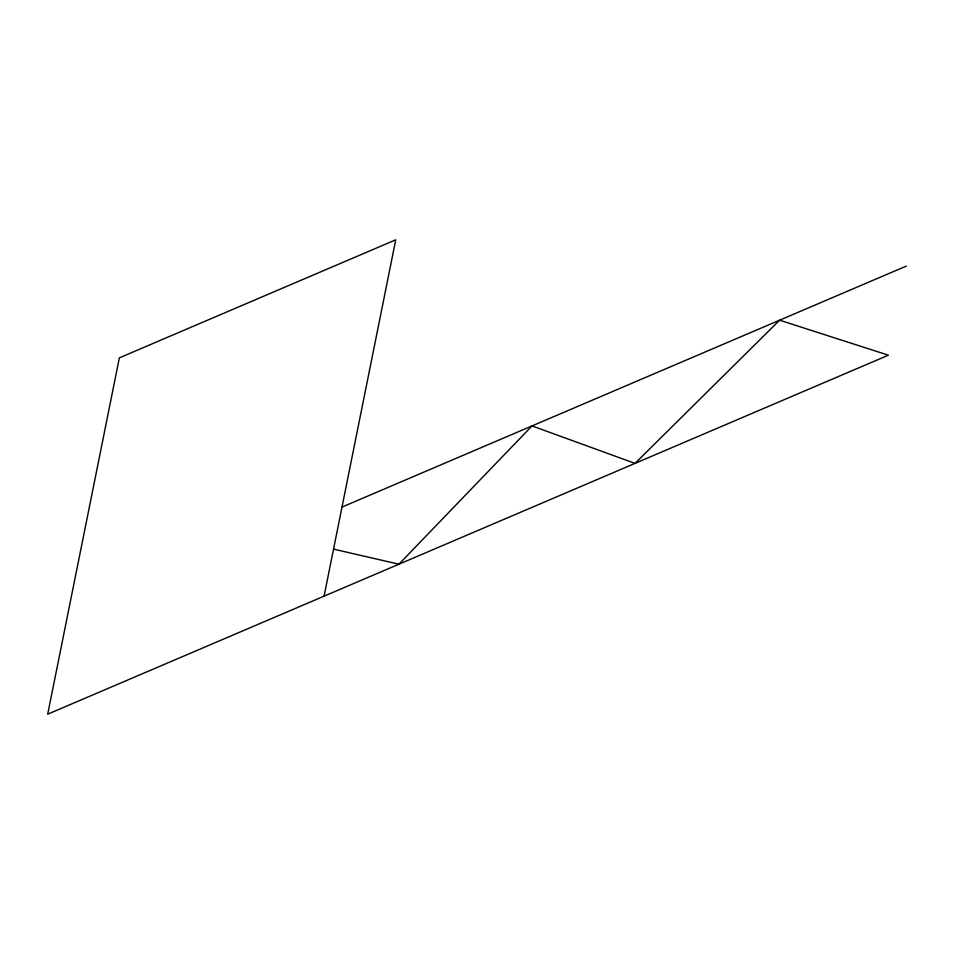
<?xml version="1.0" encoding="UTF-8"?>
<svg xmlns="http://www.w3.org/2000/svg" width="954" height="954" viewBox="0 0 954 954"><rect width="100%" height="100%" fill="white"/><g stroke="black" fill="none" stroke-linecap="round" stroke-linejoin="round"><path stroke-width="1.43" d="M324.086 596.155L395.743 239.812L119.357 357.845L47.7 714.188L888.389 355.186L779.621 320.198L635.03 463.382L532.022 425.925L398.939 564.196L333.542 549.134M341.997 507.075L906.3 266.094"/></g></svg>
